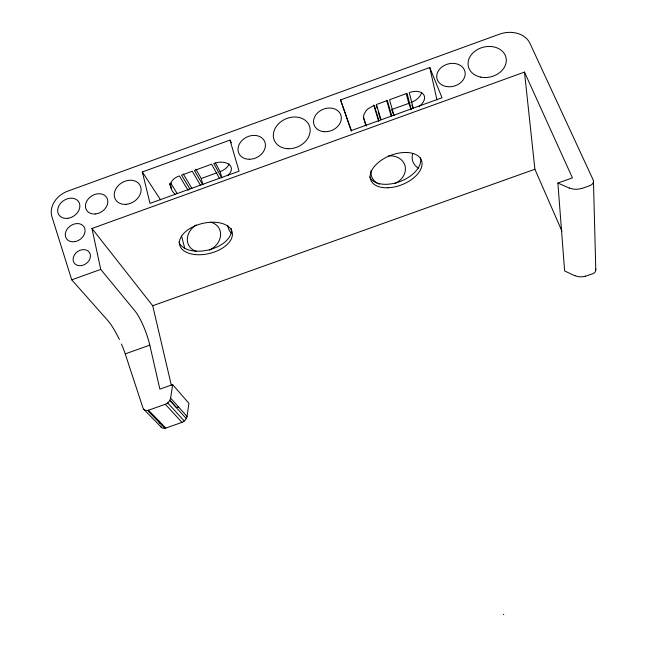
<?xml version="1.0" encoding="UTF-8"?>
<svg xmlns="http://www.w3.org/2000/svg" width="647" height="647" viewBox="0 0 647 647"><rect width="100%" height="100%" fill="white"/><g stroke="black" fill="none" stroke-linecap="round" stroke-linejoin="round"><path stroke-width="0.97" d="M175.086 194.262C167.419 187.04 170.032 179.057 179.381 175.935L188.107 190.339M121.434 344.034A27.756 5.459 64.7 0 1 125.219 353.885L143.019 408.087A5.152 4.383 -40.2 0 0 147.581 410.416A4.812 4.092 -40.2 0 0 148.503 410.214L165.333 404.286A6.688 5.702 -39.2 0 0 167.702 402.855L184.266 421.011A7.821 6.745 -39.7 0 0 186.255 418.593A6.316 5.451 -39.7 0 0 187.032 416.433L188.908 403.324L172.644 384.617L159.866 389.13L149.797 345.142A27.53 6.138 69.4 0 0 134.867 310.827L100.73 269.403L91.971 228.48L524.482 72.1L572.425 177.876L557.884 183.061L564.629 270.956L574.876 275.768M169.781 400.364A6.559 5.597 -39.2 0 0 170.614 398.131L172.644 384.617M365.151 125.445L365.676 124.928L363.242 117.244M503.342 614.65L503.762 614.375M229.984 140.108L239.058 171.188L150.015 203.393L142.324 171.956L229.984 140.108L231.359 142.801M340.565 99.945L429.77 67.539L442.03 97.762L351.394 130.548L340.565 99.945L351.337 131.301M195.887 169.231L201.233 178.499L217.109 172.757M406.316 93.952L408.75 103.374L391.661 109.561L393.926 115.554M581.79 188.503L590.08 185.56A5.225 4.351 -7.4 0 0 593.113 179.809L529.933 43.317A24.222 19.062 -12.9 0 0 499.452 34.194L68.024 191.059C57.809 194.512 48.598 205.495 51.922 216.713L71.736 279.827L100.73 269.403M91.971 228.48L152.708 305.74L534.891 169.231L524.482 72.1M125.219 353.885L149.797 345.142M178.491 406.995L176.599 407.667L169.902 400.25M585.584 276.237L592.846 273.681A4.569 3.947 -5.3 0 0 595.572 268.707M147.581 410.449L164.872 428.298A4.626 3.979 -40.8 0 0 165.761 428.079L181.977 422.378A6.438 5.548 -39.7 0 0 184.258 421.003M557.884 183.061L569.562 188.188M143.755 409.244L161.24 427.19M148.503 410.214L165.761 428.079M165.333 404.286L181.977 422.378M186.255 418.593L169.789 400.364A8.128 6.931 -39.2 0 1 167.719 402.863M170.598 398.131L187.023 416.433M71.736 279.827L107.782 320.508A27.522 5.411 64.7 0 1 119.388 339.554M142.324 171.956L160.545 199.81M170.598 182.931L176.995 193.178M189.894 188.989L181.524 175.159L192.256 171.245L200.344 185.091M183.23 173.978L191.949 188.471M202.665 184.694L194.407 170.468L211.601 164.192L219.543 178.58M221.646 177.788L213.777 163.44A13.708 8.492 -14.2 0 1 229.426 164.775A13.708 8.492 -14.2 0 1 227.412 175.741M215.491 163.133L220.126 171.625L221.856 177.755M534.891 169.231L561.992 231.278M411.872 105.129L413.198 108.542M408.75 103.374L411.063 109.351M158.539 420.275L159.494 423.138M366.339 126.044L363.622 117.447L363.873 114.576L366.17 110.621L368.054 108.793L374.257 105.291L378.907 120.633M381.075 119.824L376.441 104.499L387.359 100.52L391.726 115.853L391.071 115.74L386.663 100.325M376.19 105.251L377.072 108.138M378.236 111.996L380.573 119.695M373.731 105.089L378.713 121.474M393.983 115.481L389.551 99.727L407.052 93.338L411.152 109.27M201.233 178.499L202.907 184.654M170.218 183.885L171.358 188.326M169.926 183.78L170.387 185.56M169.829 183.772L170.509 186.433M181.589 236.066L184.775 248.521M413.296 108.461L409.252 92.586A13.878 8.605 -23.5 0 1 423.559 94.462A13.878 8.605 -23.5 0 1 419.159 106.383M152.708 305.74L171.309 385.119M429.77 67.539L436.927 99.816M593.453 181.241L595.79 269.823M229.054 163.885A13.66 8.54 -14.2 0 1 220.126 171.625M581.726 188.366A14.913 12.406 -8.1 0 1 569.643 188.051M585.535 276.107A13.045 11.266 -6.1 0 1 574.948 275.646M164.872 428.274A4.958 4.262 -40.7 0 1 160.496 426.09M421.698 92.351A13.83 8.654 -23.6 0 1 410.877 102.566M418.415 168.155A17.615 14.509 -16.7 0 1 412.802 153.379M388.523 155.911A17.542 14.493 -19.2 0 1 405.127 166.19A17.542 14.493 -19.2 0 1 394.856 183.611M379.166 184.177A17.542 14.493 -19.2 0 1 378.406 183.829M377.678 183.449A17.542 14.493 -19.2 0 1 370.957 172.037M371.006 171.261A17.542 14.493 -19.2 0 1 371.103 170.484M420.429 157.771A27.142 15.771 -21.3 0 1 400.024 181.516A27.142 15.771 -21.3 0 1 369.696 176.882M210.445 222.18A17.396 14.266 -30.1 0 1 220.619 234.837A17.396 14.266 -30.1 0 1 209.353 250.154M196.559 251.392A17.396 14.266 -30.1 0 1 187.306 239.673A17.396 14.266 -30.1 0 1 196.195 224.938M231.302 233.211A17.404 14.339 -27.8 0 1 227.906 225.811M231.149 228.407A26.988 15.463 -13.6 0 1 209.369 249.718A26.988 15.463 -13.6 0 1 178.936 241.978M95.732 213.931A11.881 9.325 -33 0 0 106.739 197.634A11.881 9.325 -33 0 0 87.434 200.069A11.881 9.325 -33 0 0 95.732 213.931M126.165 204.331A14.185 11.193 -31.6 0 0 139.987 185.268A14.185 11.193 -31.6 0 0 116.881 187.306A14.185 11.193 -31.6 0 0 126.165 204.331M287.972 148.705A18.973 15.196 -23.5 0 0 309.258 125.55A18.973 15.196 -23.5 0 0 278.024 124.329A18.973 15.196 -23.5 0 0 287.972 148.705M249.386 159.267A14.202 11.363 -25.6 0 0 264.591 141.329A14.202 11.363 -25.6 0 0 241.177 141.386A14.202 11.363 -25.6 0 0 249.386 159.267M81.457 265.585A9.268 7.376 -35.3 0 0 89.432 252.451A9.268 7.376 -35.3 0 0 74.405 254.934A9.268 7.376 -35.3 0 0 81.457 265.585M67.757 218.33A11.856 9.236 -34 0 0 78.853 202.074A11.856 9.236 -34 0 0 59.702 204.492A11.856 9.236 -34 0 0 67.757 218.33M74.817 241.638A10.578 8.33 -34.6 0 0 83.948 226.749A10.578 8.33 -34.6 0 0 66.795 229.653A10.578 8.33 -34.6 0 0 74.817 241.638M480.672 77.114A19.345 15.293 -13.8 0 0 506.011 57.615A19.345 15.293 -13.8 0 0 474.833 51.283A19.345 15.293 -13.8 0 0 480.672 77.114M324.01 131.673A14.258 11.428 -21.7 0 0 340.807 114.956A14.258 11.428 -21.7 0 0 317.451 112.999A14.258 11.428 -21.7 0 0 324.01 131.673M446.632 86.577A14.436 11.468 -15.4 0 0 464.878 71.251A14.436 11.468 -15.4 0 0 441.359 67.425A14.436 11.468 -15.4 0 0 446.632 86.577M388.014 187.767A27.19 15.714 -21.3 0 0 421.521 160.48A27.19 15.714 -21.3 0 0 378.786 162.154A27.19 15.714 -21.3 0 0 388.014 187.767M194.86 254.538A27.037 15.415 -13.6 0 0 232.313 232.766A27.037 15.415 -13.6 0 0 190.55 228.132A27.037 15.415 -13.6 0 0 194.86 254.538"/></g></svg>
